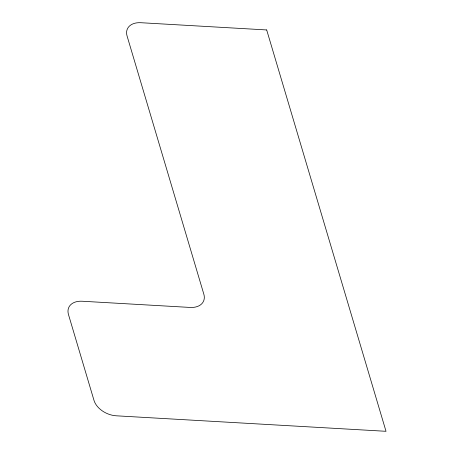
<?xml version="1.0" encoding="UTF-8"?>
<svg xmlns="http://www.w3.org/2000/svg" width="454" height="454" viewBox="0 0 454 454"><rect width="100%" height="100%" fill="white"/><g stroke="black" fill="none" stroke-linecap="round" stroke-linejoin="round"><path stroke-width="0.68" d="M266.685 29.947L140.802 22.711A19.448 13.013 24.8 0 0 127.075 35.997L203.829 294.152A19.448 13.013 24.8 0 1 190.101 307.437L82.202 301.24A19.448 13.013 24.8 0 0 68.475 314.526L94.018 400.451A19.448 13.013 24.8 0 0 116.258 415.802L386.014 431.3L266.685 29.947"/></g></svg>
